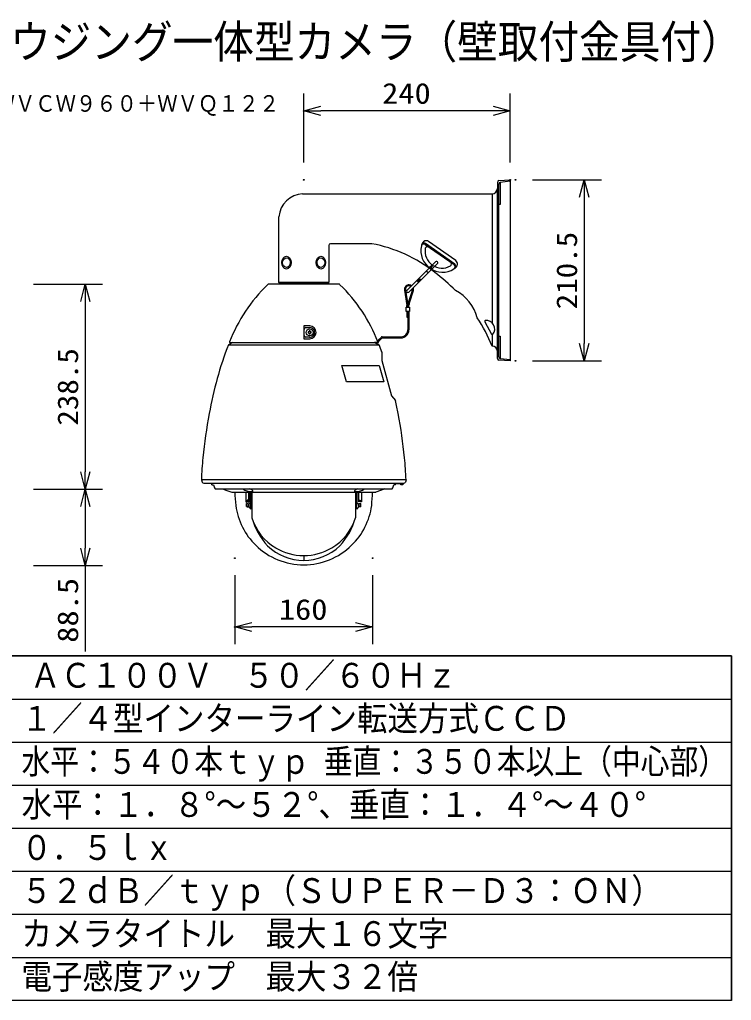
# Model space of a CAD drawing. Units: millimetres, scale not verified. Extents: x -415 to 63, y -57 to 57.
# Drawn here: x -20.2 to 62.5, y -56.5 to 57.4 of the extents above; entities that cross this region are included whole.
import ezdxf
from ezdxf.enums import TextEntityAlignment as Align

# ---------------------------------------------------------------- set-up
doc = ezdxf.new("R2010")
doc.units = ezdxf.units.MM
doc.header["$LTSCALE"] = 0.190236
doc.header["$PDMODE"] = 32
doc.header["$PDSIZE"] = 0.0951
for name, color, linetype in [('0-0_MOJI1', 2, 'Continuous'), ('0-1_TOUROKU', 1, 'Continuous'), ('0-2_SUNPO', 3, 'Continuous'), ('0-3_GAIKEI', 1, 'Continuous'), ('0-4_WAKU', 1, 'Continuous'), ('0-5_DEFPOINTS', 7, 'Continuous')]:
    doc.layers.add(name, color=color, linetype=linetype)
doc.styles.add('ＭＳ ゴシック', font='')
doc.styles.get('ＭＳ ゴシック').set_extended_font_data('MS Gothic')

# ---------------------------------------------------------------- blocks, each defined once
blk = doc.blocks.new('_OPEN30')
at = {"layer": '0-3_GAIKEI', "color": 7}
blk.add_line((0, 0), (-1, 0), dxfattribs=at)
blk.add_lwpolyline([(-1, 0.26795), (0, 0), (-1, -0.26795)], dxfattribs=at)

msp = doc.modelspace()

# ---------------------------------------------------------------- linework, layer by layer
at = {"layer": '0-2_SUNPO'}
for p, q in [((12.8002, 40.8075), (12.8002, 48.8075)), ((36.8002, 40.8075), (36.8002, 48.8075)), ((34.8002, 46.8075), (14.8002, 46.8075)), ((39.3992, 38.8013), (47.3992, 38.8013)), ((45.3992, 36.8013), (45.3992, 19.7719)), ((-18.5867, 26.681), (-10.5867, 26.681)), ((-12.5867, 24.681), (-12.5867, 4.8684)), ((39.3992, 17.7719), (47.3992, 17.7719)), ((-18.5867, 2.8684), (-10.5867, 2.8684)), ((-18.5867, 2.8684), (-10.5867, 2.8684)), ((-12.5867, 0.8684), (-12.5867, -3.9806)), ((-18.5867, -5.9806), (-10.5867, -5.9806)), ((-12.5867, -5.9806), (-12.5867, -15.9702)), ((4.7837, -7.1302), (4.7837, -15.1302)), ((20.8078, -7.1302), (20.8078, -15.1302)), ((18.8078, -13.1302), (6.7837, -13.1302))]:
    msp.add_line(p, q, dxfattribs=at)
at = {"layer": '0-3_GAIKEI', "color": 7}
for p, q in [((36.8002, 38.581), (36.7967, 38.7956)), ((35.3002, 38.5086), (35.3002, 37.781)), ((35.3002, 18.8269), (35.3002, 37.781)), ((36.8002, 38.581), (36.8002, 17.9809)), ((12.6708, 37.1632), (34.7002, 37.181)), ((34.7002, 37.181), (34.7002, 25.3699)), ((9.9002, 26.881), (9.918, 34.5079)), ((15.7002, 31.181), (15.7002, 26.881)), ((20.7103, 31.381), (15.9002, 31.381)), ((16.865, 26.681), (8.7354, 26.681)), ((9.9002, 26.881), (10.0002, 26.781)), ((15.6002, 26.781), (10.0002, 26.781)), ((15.6002, 26.781), (15.7002, 26.881)), ((34.7002, 25.3699), (34.7002, 25.1737)), ((34.7002, 25.1737), (34.7002, 22.1913)), ((36.7967, 21.9182), (36.7967, 17.7665)), ((34.7002, 20.8259), (34.7002, 19.4974)), ((4.2206, 19.899), (4.5838, 19.899)), ((4.5838, 19.899), (21.0433, 19.899)), ((21.3709, 19.899), (21.0077, 19.899)), ((21.0401, 19.899), (21.5506, 19.6496)), ((21.8724, 18.8044), (21.8724, 17.826)), ((35.3002, 18.0534), (35.3002, 18.8269)), ((21.8724, 17.826), (22.9995, 13.7045)), ((36.7967, 17.7665), (35.4869, 17.8538)), ((36.7967, 17.781), (36.8002, 17.9809)), ((22.9995, 13.7045), (23.4766, 13.1579)), ((0.8988, 3.9626), (0.9819, 3.6907)), ((24.6924, 3.951), (0.8991, 3.951)), ((1.1723, 3.5518), (2.2903, 3.5518)), ((2.124, 3.3923), (2.124, 3.5518)), ((2.2903, 3.5518), (24.4439, 3.5518)), ((24.066, 3.4919), (23.4675, 3.4919)), ((23.4675, 3.3923), (23.4675, 3.4919)), ((24.066, 3.3923), (24.066, 3.4919)), ((24.1659, 3.5518), (24.1659, 3.3923)), ((24.3154, 3.5518), (24.3154, 3.3923)), ((24.6926, 3.9626), (24.6091, 3.7023)), ((2.124, 3.3923), (2.3144, 3.3923)), ((2.4958, 2.9036), (23.0956, 2.9036)), ((4.4451, 2.5132), (21.1305, 2.5132)), ((21.7211, 2.7003), (21.1615, 2.5181)), ((22.2411, 2.9036), (21.7211, 2.7003)), ((23.4675, 3.3923), (23.2771, 3.3923)), ((24.3154, 3.3923), (24.0675, 3.3923))]:
    msp.add_line(p, q, dxfattribs=at)
at = {"layer": '0-3_GAIKEI'}
for p, q in [((35.4605, 18.2557), (35.4605, 38.3063)), ((36.7967, 38.6355), (35.6381, 38.505)), ((35.6467, 38.506), (35.6467, 35.931)), ((35.6467, 35.931), (35.4605, 35.931)), ((26.9302, 31.2914), (30.2684, 28.954)), ((30.3556, 29.015), (26.9577, 31.3942)), ((30.463, 29.4281), (27.3091, 31.6365)), ((28.1214, 29.28), (24.799, 25.9576)), ((25.0111, 25.7454), (28.3336, 29.0679)), ((27.5702, 28.4195), (27.3508, 28.5731)), ((27.683, 28.8478), (27.3711, 28.5899)), ((27.7146, 28.8256), (27.579, 28.4443)), ((27.2558, 27.9901), (27.0437, 28.2022)), ((15.7002, 26.881), (9.9002, 26.881)), ((26.0002, 27.0173), (25.9295, 27.088)), ((26.0432, 27.0603), (25.9725, 27.131)), ((26.0002, 27.0173), (26.2847, 27.3018)), ((26.1416, 26.8759), (26.0709, 26.9466)), ((26.1846, 26.9189), (26.1139, 26.9896)), ((24.4975, 25.9823), (24.7757, 24.2169)), ((24.6157, 26.001), (24.8939, 24.2349)), ((25.4189, 25.9234), (24.9449, 24.5062)), ((25.5357, 25.8955), (25.0648, 24.4871)), ((24.7044, 23.4954), (24.7044, 23.9939)), ((24.7044, 23.9939), (24.9036, 23.9939)), ((24.7855, 24.0924), (24.7855, 23.9939)), ((24.9036, 23.9939), (24.9036, 24.2525)), ((24.9036, 23.9939), (25.103, 23.9939)), ((25.0235, 23.9939), (25.0235, 24.2334)), ((25.103, 23.9939), (25.103, 23.4954)), ((24.8352, 23.4954), (24.7044, 23.4954)), ((24.7855, 23.4954), (24.7855, 22.8635)), ((24.7855, 22.8635), (24.9036, 22.8635)), ((25.103, 23.4954), (24.8352, 23.4954)), ((24.9036, 23.4954), (24.9036, 21.3633)), ((25.0235, 23.4954), (25.0235, 21.3666)), ((12.7957, 21.8325), (12.7957, 20.3366)), ((13.4943, 21.8325), (12.7957, 21.8325)), ((33.8387, 22.3229), (34.6216, 20.881)), ((12.8458, 20.7361), (12.8458, 21.4332)), ((13.0458, 21.6332), (13.4943, 21.6332)), ((13.4943, 20.5361), (13.0458, 20.5361)), ((13.4444, 21.1351), (13.3144, 21.1351)), ((13.3144, 21.1351), (13.3144, 21.0348)), ((13.3144, 21.0348), (13.4444, 21.0348)), ((13.5439, 21.2644), (13.4444, 21.2644)), ((13.4444, 21.2644), (13.4444, 21.1351)), ((13.4444, 21.0348), (13.4444, 20.905)), ((13.4444, 20.905), (13.5439, 20.905)), ((13.5439, 21.1351), (13.5439, 21.2644)), ((13.6734, 21.1351), (13.5439, 21.1351)), ((13.5439, 21.0348), (13.6734, 21.0348)), ((13.5439, 20.905), (13.5439, 21.0348)), ((13.6734, 21.0348), (13.6734, 21.1351)), ((21.5321, 20.2558), (21.7811, 20.5047)), ((21.9225, 20.5633), (24.1036, 20.5633)), ((35.4605, 20.631), (35.6467, 20.631)), ((35.6467, 20.631), (35.6467, 18.056)), ((12.7957, 20.3366), (13.4943, 20.3366)), ((21.363, 19.7302), (21.612, 20.162)), ((21.3926, 20.0211), (21.5162, 20.235)), ((21.5317, 20.2553), (21.5321, 20.2558)), ((21.6275, 20.1819), (21.628, 20.1824)), ((21.628, 20.1824), (21.8307, 20.3853)), ((21.9722, 20.4439), (24.1061, 20.4439)), ((17.239, 17.2448), (21.5835, 17.2448)), ((17.7563, 15.3499), (17.239, 17.2448)), ((21.5835, 17.2448), (22.1037, 15.3499)), ((35.6381, 18.057), (36.7967, 17.9265)), ((22.1037, 15.3499), (17.7563, 15.3499)), ((6.0631, 2.4871), (6.0631, 1.4136)), ((6.4074, 1.4136), (6.4074, 2.4871)), ((6.5909, 1.1905), (6.5909, 2.4871)), ((6.6703, 0.5696), (6.6703, 2.4871)), ((6.7783, 2.4871), (6.7863, -0.4444)), ((18.8132, 2.5132), (18.8052, -0.4444)), ((18.9212, 0.5696), (18.9212, 2.5132)), ((19.0006, 1.1905), (19.0006, 2.5132)), ((19.184, 1.4136), (19.184, 2.5132)), ((19.5284, 2.5132), (19.5284, 1.4136)), ((6.0631, 1.4136), (6.2316, 1.4136)), ((6.1633, 0.8613), (6.1633, 1.1905)), ((6.3341, 1.1905), (6.1633, 1.1905)), ((6.2316, 1.5897), (6.2316, 1.4136)), ((6.3356, 1.5897), (6.2316, 1.5897)), ((6.3341, 0.8963), (6.3341, 1.1905)), ((6.3356, 1.5897), (6.3356, 1.4136)), ((6.3356, 1.4136), (6.4074, 1.4136)), ((6.4391, 0.8963), (6.4391, 1.1905)), ((6.5909, 1.1905), (6.4391, 1.1905)), ((19.0006, 1.1905), (19.1524, 1.1905)), ((19.1524, 0.8963), (19.1524, 1.1905)), ((19.2559, 1.4136), (19.184, 1.4136)), ((19.2559, 1.5897), (19.3599, 1.5897)), ((19.2559, 1.5897), (19.2559, 1.4136)), ((19.2574, 1.1905), (19.4282, 1.1905)), ((19.2574, 0.8963), (19.2574, 1.1905)), ((19.3599, 1.5897), (19.3599, 1.4136)), ((19.5284, 1.4136), (19.3599, 1.4136)), ((19.4282, 0.8613), (19.4282, 1.1905)), ((6.1633, 0.8613), (6.3725, 0.8613)), ((6.1633, 0.8613), (6.2129, 0.8128)), ((6.2129, 0.8128), (6.4221, 0.8128)), ((6.3341, 0.8963), (6.4391, 0.8963)), ((6.3725, 0.8613), (6.6703, 0.5696)), ((19.2189, 0.8613), (18.9212, 0.5696)), ((19.2574, 0.8963), (19.1524, 0.8963)), ((19.4282, 0.8613), (19.2189, 0.8613)), ((12.7957, -4.8365), (12.7957, -5.3939))]:
    msp.add_line(p, q, dxfattribs=at)
at = {"layer": '0-3_GAIKEI', "color": 7}
for points in [[(35.4869, 38.7082), (36.7967, 38.7956), (36.7967, 34.6438)], [(4.5514, 19.899), (4.0409, 19.6496), (21.5506, 19.6496)], [(3.3503, 2.9036), (3.8703, 2.7003), (4.4451, 2.5132)]]:
    msp.add_lwpolyline(points, dxfattribs=at)
at = {"layer": '0-3_GAIKEI'}
for points in [[(26.0709, 26.9466), (26.3554, 27.2311), (26.2847, 27.3018)], [(21.5162, 20.235), (21.5165, 20.2356), (21.5169, 20.2362), (21.5172, 20.2368), (21.5175, 20.2373), (21.5179, 20.2379), (21.5182, 20.2384), (21.5186, 20.239), (21.5189, 20.2396), (21.5193, 20.2401), (21.5196, 20.2407), (21.52, 20.2412), (21.5204, 20.2417), (21.5207, 20.2423), (21.5211, 20.2428), (21.5215, 20.2434), (21.5219, 20.2439), (21.5223, 20.2444), (21.5227, 20.2449), (21.5231, 20.2455), (21.5235, 20.246), (21.5239, 20.2465), (21.5243, 20.247), (21.5247, 20.2475), (21.5251, 20.248), (21.5255, 20.2485), (21.5259, 20.249), (21.5263, 20.2495), (21.5268, 20.25), (21.5272, 20.2505), (21.5276, 20.251), (21.5281, 20.2515), (21.5285, 20.252), (21.529, 20.2525), (21.5294, 20.2529), (21.5299, 20.2534), (21.5303, 20.2539), (21.5308, 20.2544), (21.5312, 20.2548), (21.5317, 20.2553)], [(21.612, 20.162), (21.6123, 20.1626), (21.6126, 20.1631), (21.613, 20.1637), (21.6133, 20.1642), (21.6137, 20.1647), (21.614, 20.1653), (21.6144, 20.1658), (21.6147, 20.1663), (21.6151, 20.1668), (21.6154, 20.1674), (21.6158, 20.1679), (21.6162, 20.1684), (21.6165, 20.1689), (21.6169, 20.1694), (21.6173, 20.17), (21.6177, 20.1705), (21.6181, 20.171), (21.6184, 20.1715), (21.6188, 20.172), (21.6192, 20.1725), (21.6196, 20.173), (21.62, 20.1735), (21.6204, 20.174), (21.6209, 20.1745), (21.6213, 20.175), (21.6217, 20.1755), (21.6221, 20.176), (21.6225, 20.1765), (21.623, 20.177), (21.6234, 20.1775), (21.6239, 20.178), (21.6243, 20.1785), (21.6248, 20.179), (21.6252, 20.1795), (21.6257, 20.18), (21.6261, 20.1805), (21.6266, 20.181), (21.6271, 20.1814), (21.6275, 20.1819)], [(19.4282, 0.8613), (19.3786, 0.8128), (19.1694, 0.8128)]]:
    msp.add_lwpolyline(points, dxfattribs=at)
msp.add_circle((13.494, 21.0845), 0.3987, dxfattribs=at)
at = {"layer": '0-3_GAIKEI', "color": 7}
for centre, radius, start, end in [((34.7002, 37.781), 0.6, 270, 0), ((35.5002, 38.5086), 0.2, 93.81627, 180), ((12.7878, 34.2873), 2.8782, 92.32919, 175.60602), ((15.9185, 31.1627), 0.2191, 94.79218, 175.20782), ((17.5606, 14.7401), 16.9363, 51.75159, 79.28213), ((14.5897, 10.2869), 22.2769, 44.61915, 52.84139), ((21.5962, 13.2026), 18.6913, 134.12854, 158.77622), ((8.7354, 26.4607), 0.2203, 90, 134.12854), ((16.8561, 26.4607), 0.2203, 45.87146, 90), ((3.9953, 13.2026), 18.6913, 21.22378, 45.87146), ((28.1276, 21.504), 5, 14.79849, 62.37314), ((15.5217, 11.446), 20.8, 22.77342, 33.02182), ((44.3828, 4.1492), 43.2173, 158.98193, 169.99445), ((4.2206, 19.9505), 0.0514, 158.77622, 270), ((21.3709, 19.9505), 0.0514, 270, 21.22378), ((-18.7913, 4.1492), 43.2173, 19.7944, 21.01807), ((34.7002, 18.8974), 0.6, 0.12087, 90.00013), ((35.5002, 18.0534), 0.2, 180, 266.18373), ((-18.7913, 4.1492), 43.2173, 10.00555, 12.03168), ((55.674, 1.2693), 54.8441, 169.08108, 174.49878), ((-30.0825, 1.2693), 54.8441, 5.50122, 10.91892), ((40.1991, 2.4365), 39.3299, 174.03009, 177.77618), ((-14.6077, 2.4365), 39.3299, 2.22382, 5.96991), ((1.1723, 3.7518), 0.2, 197.78294, 270), ((24.43, 3.733), 0.1818, 274.39842, 350.27624), ((5.2299, 4.1576), 3.0079, 194.73983, 204.63857), ((70.1174, 6.3263), 65.4449, 183.34018, 184.69337), ((-44.5259, 6.3263), 65.4449, 355.30663, 356.65982), ((21.1305, 2.6132), 0.1, 270, 288.03389), ((20.3616, 4.1576), 3.0079, 335.36143, 345.26017), ((12.7655, 2.053), 7.9475, 187.82233, 225.80421), ((12.826, 2.053), 7.9475, 314.19579, 352.17767), ((12.7854, 2.041), 7.9527, 225.64073, 270.0746), ((12.8061, 2.041), 7.9527, 269.9254, 314.35927)]:
    msp.add_arc(centre, radius, start, end, dxfattribs=at)
at = {"layer": '0-3_GAIKEI'}
for centre, radius, start, end in [((35.6605, 38.3063), 0.2, 96.42433, 180), ((28.9174, 30.5771), 2.5095, 167.59832, 302.40168), ((27.246, 31.0338), 0.7838, 132.31645, 173.97679), ((26.8726, 31.0659), 0.4092, 126.85303, 172.9671), ((26.7581, 31.0456), 0.3, 55, 166.43612), ((26.7932, 31.1269), 0.3139, 58.39313, 121.92571), ((27.0283, 31.2509), 0.4769, 53.93809, 130.54539), ((28.8759, 30.5177), 1.9742, 170.47192, 299.52808), ((27.2, 30.7534), 0.286, 53.39921, 161.43451), ((28.2314, 29.1778), 0.1501, 312.92364, 137.07636), ((29.6706, 29.0235), 0.286, 308.56549, 56.60079), ((30.1465, 28.7639), 0.3267, 290.72008, 50.22137), ((30.0963, 28.7082), 0.3, 303.56388, 55), ((29.9535, 29.1313), 0.7405, 294.63671, 345.91958), ((30.118, 28.993), 0.5553, 355.68015, 51.58424), ((25.0276, 26.0659), 0.5365, 54.11519, 180.01786), ((25.0274, 26.0661), 0.4166, 56.737, 180.04452), ((25.0276, 26.0659), 0.5365, 352.48347, 21.37385), ((25.1989, 26.0785), 0.7079, 181.02786, 187.80938), ((25.0197, 26.0643), 0.4089, 179.80071, 188.91112), ((24.9051, 25.8515), 0.15, 135, 315), ((25.0274, 26.0661), 0.4166, 339.97127, 13.89423), ((25.0381, 26.0637), 0.5253, 341.31815, 352.56897), ((23.9855, 24.0924), 0.8, 0, 8.95459), ((24.1036, 24.1105), 0.8, 0, 8.95122), ((25.7036, 24.2525), 0.8, 161.5085, 180), ((25.8235, 24.2334), 0.8, 161.51156, 180), ((13.494, 21.0845), 0.7481, 270.01938, 89.98062), ((33.9365, 22.3679), 0.1076, 100.80221, 204.71935), ((33.988, 21.4705), 1.0057, 322.91283, 94.08717), ((13.0458, 21.4332), 0.2, 90, 180), ((13.0458, 20.7361), 0.2, 180, 270), ((13.5166, 21.0837), 0.55, 263.11142, 92.32942), ((21.9225, 20.3633), 0.2, 90, 135), ((24.1007, 21.3667), 0.9228, 270.1815, 0.00515), ((24.1036, 21.3633), 0.8, 270, 0), ((34.7126, 20.9385), 0.1076, 212.28065, 316.19779), ((21.9722, 20.2439), 0.2, 90, 135.0209), ((35.6608, 18.2559), 0.2003, 180.03743, 265.96691), ((6.7516, 4.3847), 1.7996, 235.38774, 267.86968), ((6.0145, 1.5781), 1.4222, 55.13546, 68.75654), ((6.7154, 3.3471), 0.7614, 267.69096, 277.71888), ((6.7894, 2.7872), 0.1966, 278.26541, 294.3088), ((6.6502, 2.4987), 0.3034, 39.77511, 54.2487), ((6.8241, 2.6959), 0.0994, 297.74115, 314.26041), ((6.8145, 2.6357), 0.0895, 12.53132, 39.67219), ((6.8658, 2.6487), 0.0366, 319.1379, 10.1096), ((18.7257, 2.6487), 0.0366, 169.8904, 220.8621), ((18.777, 2.6357), 0.0895, 140.32781, 167.46868), ((18.7674, 2.6959), 0.0994, 225.73959, 242.25885), ((18.9413, 2.4987), 0.3034, 125.7513, 140.22489), ((18.8021, 2.7872), 0.1966, 245.6912, 261.73459), ((19.577, 1.5781), 1.4222, 111.24346, 124.86454), ((18.8761, 3.3471), 0.7614, 262.28112, 272.30904), ((18.8398, 4.3847), 1.7996, 272.13032, 304.61226), ((14.2314, 1.5408), 7.7052, 194.92973, 223.04989), ((12.604, 1.2995), 6.0734, 196.68589, 239.76031), ((12.9875, 1.2995), 6.0734, 300.23969, 343.31411), ((11.3601, 1.5408), 7.7052, 316.95011, 345.07027), ((12.7683, 0.6288), 6.0227, 226.21222, 270.26059), ((12.7912, 1.5404), 6.3762, 239.19592, 270.04035), ((12.8231, 0.6288), 6.0227, 269.73941, 313.78778), ((12.8002, 1.5404), 6.3762, 269.95965, 300.80408)]:
    msp.add_arc(centre, radius, start, end, dxfattribs=at)
for centre, major_axis, ratio in [((10.789, 29.1812), (0, 0.7461), 0.735836), ((10.789, 29.1812), (0.0118, 0.5493), 0.811709), ((14.7881, 29.1812), (0, 0.7461), 0.735836), ((14.7881, 29.1812), (-0.0118, 0.5493), 0.811709)]:
    msp.add_ellipse(centre, major_axis=major_axis, ratio=ratio, dxfattribs=at)
at = {"layer": '0-4_WAKU', "color": 4}
for p, q in [((62.5001, -16.5), (-62.5001, -16.5)), ((-62.5001, -16.5), (62.5001, -16.5)), ((62.5001, -56.5001), (-62.5001, -56.5001))]:
    msp.add_line(p, q, dxfattribs=at)
at = {"layer": '0-4_WAKU'}
for p, q in [((-62.5001, -21.5), (62.5001, -21.5)), ((-62.5001, -21.5), (62.5001, -21.5)), ((-62.5001, -26.5), (62.5001, -26.5)), ((-62.5001, -26.5), (62.5001, -26.5)), ((-62.5001, -31.5001), (62.5001, -31.5001)), ((-62.5001, -31.5001), (62.5001, -31.5001)), ((-62.5001, -36.5001), (62.5001, -36.5001)), ((-62.5001, -36.5001), (62.5001, -36.5001)), ((-62.5001, -41.5001), (62.5001, -41.5001)), ((-62.5001, -41.5001), (62.5001, -41.5001)), ((-62.5001, -46.5001), (62.5001, -46.5001)), ((-62.5001, -46.5001), (62.5001, -46.5001)), ((-62.5001, -51.5001), (62.5001, -51.5001))]:
    msp.add_line(p, q, dxfattribs=at)
at = {"layer": '0-4_WAKU', "color": 4}
msp.add_lwpolyline([(62.5001, -56.5001), (62.5001, -16.5), (62.5001, -56.5001)], dxfattribs=at)
at = {"layer": '0-4_WAKU', "color": 7}
for p in [(37.3992, 38.8013), (37.3992, 17.7719), (45.3992, 17.7719), (-12.5867, 2.8684), (4.7837, -5.1302), (20.8078, -5.1302), (4.7837, -13.1302)]:
    msp.add_point(p, dxfattribs=at)
at = {"layer": '0-5_DEFPOINTS'}
for p in [(12.8002, 46.8075), (12.8002, 38.8075), (36.8002, 38.8075)]:
    msp.add_point(p, dxfattribs=at)

# ---------------------------------------------------------------- block references
at = {"layer": '0-2_SUNPO', "xscale": 2, "yscale": 2}
for p, rotation in [((12.8002, 46.8075), 180), ((45.3992, 38.8013), 90), ((-12.5867, 26.681), 90), ((45.3992, 17.7719), 270), ((-12.5867, 2.8684), 270), ((-12.5867, 2.8684), 90), ((-12.5867, -5.9806), 270), ((4.7837, -13.1302), 180)]:
    msp.add_blockref('_OPEN30', p, dxfattribs=dict(at, rotation=rotation))
for p in [(36.8002, 46.8075), (20.8078, -13.1302)]:
    msp.add_blockref('_OPEN30', p, dxfattribs=at)

# ---------------------------------------------------------------- texts
at = {"layer": '0-0_MOJI1', "style": 'ＭＳ ゴシック'}
for s, height, width, p in [('屋外ハウジング一体型カメラ（壁取付金具付）', 3.848, 0.9, (-35.5001, 51.7599)), ('ＡＣ１００Ｖ\u3000５０／６０Ｈｚ', 2.887, 0.9, (-19, -21.0552)), ('１／４型インターライン転送方式ＣＣＤ', 2.887, 0.9, (-20, -26.0552)), ('水平：５４０本ｔｙｐ 垂直：３５０本以上（中心部）', 2.887, 0.85, (-20, -31.0552)), ('水平：１．８°～５２°、垂直：１．４°～４０°', 2.887, 0.9, (-20, -36.0552)), ('０．５ｌｘ', 2.887, 0.9, (-20, -41.0552)), ('５２ｄＢ／ｔｙｐ（ＳＵＰＥＲ－Ｄ３：ＯＮ）', 2.887, 0.9, (-20, -46.0552)), ('カメラタイトル\u3000最大１６文字', 2.887, 0.9, (-20, -51.0552)), ('電子感度アップ\u3000最大３２倍', 2.887, 0.9, (-20, -56.0552))]:
    msp.add_text(s, height=height, dxfattribs=dict(at, width=width)).set_placement(p, align=Align.BOTTOM_LEFT)
at = {"layer": '0-1_TOUROKU', "style": 'ＭＳ ゴシック', "width": 0.9}
msp.add_text('ＷＶＣＷ９６０＋ＷＶＱ１２２', height=1.925, dxfattribs=at).set_placement((-23.129, 46.13), align=Align.BOTTOM_LEFT)
at = {"layer": '0-2_SUNPO', "style": 'ＭＳ ゴシック', "width": 1.15}
for s, p in [('240', (21.9131, 46.9171)), ('160', (9.9086, -13.0206))]:
    msp.add_text(s, height=2.406, dxfattribs=at).set_placement(p, align=Align.BOTTOM_LEFT)
at = {"layer": '0-2_SUNPO', "style": 'ＭＳ ゴシック'}
for s, width, p in [('210.5', 1.1, (45.2896, 23.759)), ('238.5', 1.1, (-12.6963, 10.2471)), ('88.5', 1.15, (-12.6963, -14.9619))]:
    msp.add_text(s, height=2.406, rotation=90, dxfattribs=dict(at, width=width)).set_placement(p, align=Align.BOTTOM_LEFT)

doc.saveas('drawing.dxf')
